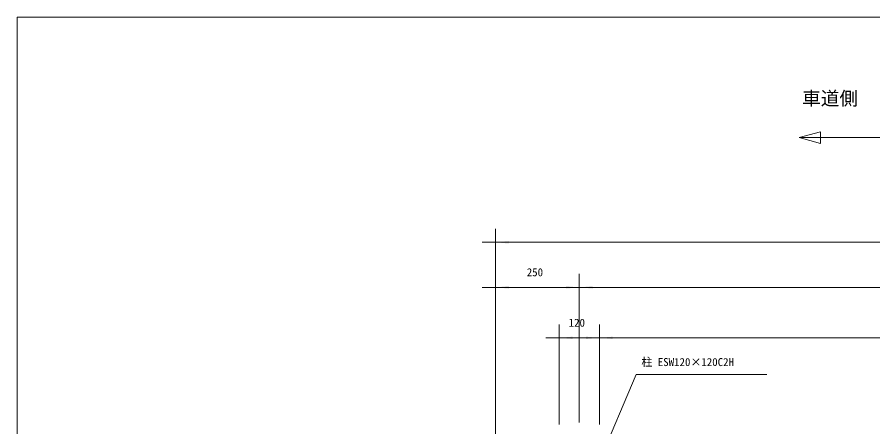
# Model space of a CAD drawing. Units: millimetres, scale not verified. Extents: x -3900 to 3900, y -2750 to 2750.
# Drawn here: x -3900 to -1348, y 1529 to 2750 of the extents above; entities that cross this region are included whole.
import ezdxf
from ezdxf.enums import TextEntityAlignment as Align

# ---------------------------------------------------------------- set-up
doc = ezdxf.new("R2010")
doc.units = ezdxf.units.MM
doc.header["$LTSCALE"] = 20
doc.layers.add('0-1_IMPORTED', color=30, linetype='Continuous', lineweight=18)
doc.styles.add('ＭＳ ゴシック', font='')
doc.styles.get('ＭＳ ゴシック').set_extended_font_data('MS Gothic')

msp = doc.modelspace()

# ---------------------------------------------------------------- linework, layer by layer
at = {"layer": '0-1_IMPORTED'}
msp.add_line((-1567.77, 2390.94), (-932.77, 2390.94), dxfattribs=at)
at = {"layer": '0-1_IMPORTED', "color": 1}
for p, q in [((-2473.5, 1496.73), (-2473.5, 2119)), ((-2513.5, 2079), (-2473.5, 2079)), ((-2473.5, 2079), (26.5, 2079)), ((-2473.5, 1436.73), (-2473.5, 1984.73)), ((-2223.5, 1541.73), (-2223.5, 1984.73)), ((-2223.5, 1541.73), (-2223.5, 1984.73)), ((-2513.5, 1944.73), (-2473.5, 1944.73)), ((-2473.5, 1944.73), (-2223.5, 1944.73)), ((-2263.5, 1944.73), (-2223.5, 1944.73)), ((-2223.5, 1944.73), (-2183.5, 1944.73)), ((-2223.5, 1944.73), (-223.5, 1944.73)), ((-2283.5, 1536.43), (-2283.5, 1834.38)), ((-2163.5, 1536.43), (-2163.5, 1834.38)), ((-2163.5, 1536.43), (-2163.5, 1834.38)), ((-2323.5, 1794.38), (-2283.5, 1794.38)), ((-2283.5, 1794.38), (-2163.5, 1794.38)), ((-2203.5, 1794.38), (-2163.5, 1794.38)), ((-2163.5, 1794.38), (-2123.5, 1794.38)), ((-2163.5, 1794.38), (-283.5, 1794.38))]:
    msp.add_line(p, q, dxfattribs=at)
at = {"layer": '0-1_IMPORTED'}
for points in [[(-3900, 2750), (3900, 2750), (3900, -2750), (-3900, -2750)], [(-1567.77, 2390.94), (-1504.27, 2407.95), (-1504.27, 2373.92)]]:
    msp.add_lwpolyline(points, close=True, dxfattribs=at)
at = {"layer": '0-1_IMPORTED', "color": 1}
msp.add_lwpolyline([(-2164, 1424.73), (-2054, 1684.73), (-1664, 1684.73)], dxfattribs=at)
for points in [[(-2473.5, 2079), (-2433.5, 2082.5), (-2433.5, 2075.5)], [(-2473.5, 1944.73), (-2433.5, 1948.23), (-2433.5, 1941.23)], [(-2223.5, 1944.73), (-2263.5, 1941.23), (-2263.5, 1948.23)], [(-2223.5, 1944.73), (-2183.5, 1948.23), (-2183.5, 1941.23)], [(-2283.5, 1794.38), (-2243.5, 1797.88), (-2243.5, 1790.88)], [(-2163.5, 1794.38), (-2203.5, 1790.88), (-2203.5, 1797.88)], [(-2163.5, 1794.38), (-2123.5, 1797.88), (-2123.5, 1790.88)]]:
    msp.add_solid(points, dxfattribs=at)

# ---------------------------------------------------------------- texts
at = {"layer": '0-1_IMPORTED', "color": 7, "style": 'ＭＳ ゴシック'}
for s, height, p in [('車道側', 40.7, (-1558.85, 2475.22)), ('250', 23.88, (-2380.25, 1970.66)), ('120', 23.88, (-2255.25, 1820.31)), ('柱 ESW120×120C2H', 23.88, (-2038.37, 1703.1))]:
    msp.add_text(s, height=height, dxfattribs=at).set_placement(p, align=Align.BOTTOM_LEFT)

doc.saveas('drawing.dxf')
